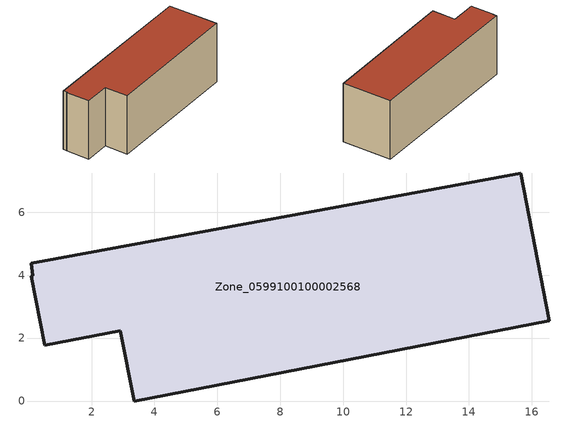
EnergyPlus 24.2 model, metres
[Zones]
Zone_0599100100002568
 floor ground (C_G): 0.08,3.97 0.14,3.98 0.08,4.37 15.65,7.25 16.56,2.56 3.35,0 2.92,2.23 0.51,1.78 z1.99
 wall outside (C_F): 16.56,2.56 15.65,7.25 0.08,4.37 0.14,3.98 0.08,3.97 0.51,1.78 2.92,2.23 3.35,0 16.56,2.56 z1.99:7.88
 roof outside (C_R): 0.14,3.98 0.08,3.97 0.51,1.78 2.92,2.23 3.35,0 16.56,2.56 15.65,7.25 0.08,4.37 z7.88
[BUILDING]
Pand.0599100100002568: North Axis=0; Terrain=City; Loads Convergence Tolerance Value=0.04; Temperature Convergence Tolerance Value=0.4; Solar Distribution=FullExterior; Maximum Number of Warmup Days=25; Minimum Number of Warmup Days=1
[Site:Location]
Rotterdam.The.Hague.AP_ZH_NLD Design_Conditions: Latitude=51.96; Longitude=4.45; Time Zone=1; Elevation=-4.5
[SITE:GROUNDTEMPERATURE:BUILDINGSURFACE]
18, 18, 18, 18, 18, 18, 18, 18, 18, 18, 18, 18
[MATERIAL] Thermal Absorptance=0.9; Solar Absorptance=0.7; Visible Absorptance=0.7
Name | Roughness | Thickness | Conductivity | Density | Specific Heat
G.TC.1946 | MediumSmooth | 0.15 | 1 | 540 | 1210
F.TC.1946 | Rough | 0.3 | 0.857143 | 1920 | 840
R.TC.1946 | MediumRough | 0.2 | 0.909091 | 1500 | 1000
[CONSTRUCTION]
C_G: G.TC.1946
C_F: F.TC.1946
C_R: R.TC.1946
[ZONE]
Zone_0599100100002568: Type=1; Multiplier=1; Ceiling Height=Autocalculate; Volume=Autocalculate; Floor Area=autocalculate; Part of Total Floor Area=Yes
[ZONEINFILTRATION:DESIGNFLOWRATE]
Infil_Zone_0599100100002568: Zone or ZoneList or Space or SpaceList=Zone_0599100100002568; Schedule=AlwaysOn; Design Flow Rate Calculation Method=Flow/Area; Flow Rate per Floor Area=0.003; Constant Term Coefficient=1; Temperature Term Coefficient=0; Velocity Term Coefficient=0; Velocity Squared Term Coefficient=0
[HVACTEMPLATE:ZONE:IDEALLOADSAIRSYSTEM]
Zone_0599100100002568: Maximum Heating Supply Air Temperature=50; Minimum Cooling Supply Air Temperature=13; Maximum Heating Supply Air Humidity Ratio=0.0156; Minimum Cooling Supply Air Humidity Ratio=0.0077; Heating Limit=NoLimit; Cooling Limit=NoLimit; Dehumidification Control Type=ConstantSensibleHeatRatio; Cooling Sensible Heat Ratio=0.7; Dehumidification Setpoint=60; Humidification Control Type=None; Humidification Setpoint=30; Outdoor Air Method=None; Outdoor Air Flow Rate per Person=0.00944; Outdoor Air Flow Rate per Zone Floor Area=0; Outdoor Air Flow Rate per Zone=0; Demand Controlled Ventilation Type=None; Outdoor Air Economizer Type=NoEconomizer; Heat Recovery Type=None; Sensible Heat Recovery Effectiveness=0.7; Latent Heat Recovery Effectiveness=0.65
[ZONECONTROL:THERMOSTAT]
ThermostatControl_Zone_0599100100002568: Zone or ZoneList=Zone_0599100100002568; Control Type Schedule=DualSetpointControlType; Control 1=Thermostat_Zone_0599100100002568; Temperature Difference Between Cutout And Setpoint=0
[THERMOSTATSETPOINT:DUALSETPOINT]
Thermostat_Zone_0599100100002568: Heating Setpoint Temperature Schedule=HeatingSetpoint_Zone_0599100100002568; Cooling Setpoint Temperature Schedule=CoolingSetpoint_Zone_0599100100002568
[SCHEDULE:COMPACT]
HeatingSetpoint_Zone_0599100100002568: Through: 12/31, For: AllDays, Until: 24:00, 21
CoolingSetpoint_Zone_0599100100002568: Through: 12/31, For: AllDays, Until: 24:00, 24
DualSetpointControlType: Through: 12/31, For: AllDays, Until: 24:00, 4
AlwaysOn: Through: 12/31, For: AllDays, Until: 24:00, 1
